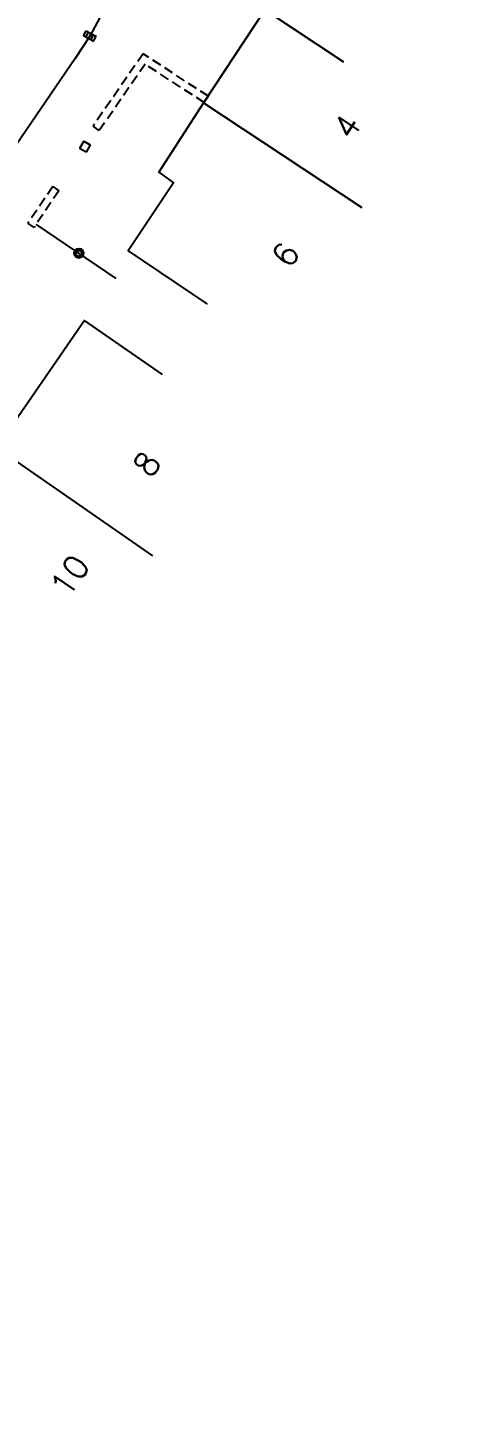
# Model space of a CAD drawing. Header units: millimetres. Extents: x 133000 to 134000, y 143000 to 144000.
# Drawn here: x 133157.6 to 133180.2, y 143460.3 to 143533.3 of the extents above; entities that cross this region are included whole.
import ezdxf
from ezdxf.enums import TextEntityAlignment as Align

# ---------------------------------------------------------------- set-up
doc = ezdxf.new("R2010")
doc.units = ezdxf.units.MM
doc.linetypes.add('DASHED', pattern=[0.75, 0.5, -0.25])
doc.layers.get('0').update_dxf_attribs({"linetype": 'CONTINUOUS'})
for name, color, linetype in [('W0008', 7, 'CONTINUOUS'), ('W0100', 7, 'CONTINUOUS'), ('W0112', 1, 'DASHED'), ('W0322', 7, 'CONTINUOUS'), ('W0400', 7, 'CONTINUOUS'), ('W0991', 7, 'CONTINUOUS'), ('W1102', 7, 'CONTINUOUS')]:
    doc.layers.add(name, color=color, linetype=linetype)
doc.styles.get("Standard").update_dxf_attribs({"font": 'romans.shx', "width": 0.85})

# ---------------------------------------------------------------- blocks, each defined once
blk = doc.blocks.new('T400')
for p, q in [((-0.15, 0.3), (0.15, 0.3)), ((-0.15, -0.25), (-0.15, 0.3)), ((-0.15, 0.15), (0.15, 0.15)), ((-0.15, 0), (0.15, 0)), ((0.15, 0.3), (0.15, -0.25)), ((-0.15, -0.15), (0.15, -0.15)), ((-0.15, -0.25), (-0.15, -0.3)), ((-0.15, -0.3), (0.15, -0.3)), ((0.15, -0.3), (0.15, -0.25))]:
    blk.add_line(p, q)
blk = doc.blocks.new('t322o')
at = {"color": 0, "linetype": 'Continuous'}
for radius in [0.25, 0.15]:
    blk.add_circle((0, 0), radius, dxfattribs=at)

msp = doc.modelspace()

# ---------------------------------------------------------------- linework, layer by layer
at = {"layer": 'W0008'}
msp.add_lwpolyline([(133180.215, 143559.529), (133179.519, 143559.384), (133176.914, 143557.523), (133174.845, 143555.81), (133173.708, 143554.637), (133170.23, 143550.6), (133162.543, 143539.257), (133162.328, 143537.982), (133161.988, 143535.96), (133161.429, 143533.816), (133160.909, 143532.835), (133160.13, 143531.65), (133151.6, 143519.178), (133139.476, 143501.353), (133133.97, 143493.256), (133130.318, 143487.541), (133128.048, 143483.774), (133126.572, 143481.193), (133121.801, 143472.296), (133116.374, 143462.025), (133115.602, 143460.551), (133115.452, 143460.266)], dxfattribs=at)
at = {"layer": 'W0100'}
for points in [[(133174.3, 143531.45), (133170.13, 143534.209), (133166.894, 143529.319), (133164.539, 143525.669), (133165.327, 143525.109), (133162.922, 143521.524), (133167.074, 143518.738), (133167.074, 143518.738), (133167.074, 143518.738), (133167.074, 143518.738), (133167.074, 143518.738), (133167.074, 143518.738), (133167.074, 143518.738), (133167.074, 143518.738), (133167.074, 143518.738), (133167.074, 143518.738), (133167.074, 143518.738), (133167.074, 143518.738), (133167.074, 143518.738), (133167.074, 143518.738), (133167.074, 143518.738), (133167.074, 143518.738), (133167.074, 143518.738), (133167.074, 143518.738), (133167.074, 143518.738), (133167.074, 143518.738), (133167.074, 143518.738), (133167.074, 143518.738), (133167.074, 143518.738), (133167.074, 143518.738), (133167.074, 143518.738), (133167.074, 143518.738), (133167.074, 143518.738), (133167.074, 143518.738), (133167.074, 143518.738), (133167.074, 143518.738), (133167.074, 143518.738), (133167.074, 143518.738), (133167.074, 143518.738), (133167.074, 143518.738), (133167.074, 143518.738), (133167.074, 143518.738), (133167.074, 143518.738), (133167.074, 143518.738), (133167.074, 143518.738), (133167.074, 143518.738), (133167.074, 143518.738), (133167.074, 143518.738), (133167.074, 143518.738), (133167.074, 143518.738), (133167.074, 143518.738), (133167.074, 143518.738), (133167.074, 143518.738), (133167.074, 143518.738), (133167.074, 143518.738), (133167.074, 143518.738), (133167.074, 143518.738), (133167.074, 143518.738), (133167.074, 143518.738), (133167.074, 143518.738), (133167.074, 143518.738), (133167.074, 143518.738), (133167.074, 143518.738), (133167.074, 143518.738), (133167.074, 143518.738), (133167.074, 143518.738), (133167.074, 143518.738), (133167.074, 143518.738), (133167.074, 143518.738), (133167.074, 143518.738), (133167.074, 143518.738), (133167.074, 143518.738), (133167.074, 143518.738), (133167.074, 143518.738), (133167.074, 143518.738), (133167.074, 143518.738), (133167.074, 143518.738), (133167.074, 143518.738), (133167.074, 143518.738), (133167.074, 143518.738), (133167.074, 143518.738), (133167.074, 143518.738), (133167.074, 143518.738), (133167.074, 143518.738), (133167.074, 143518.738), (133167.074, 143518.738), (133167.074, 143518.738), (133167.074, 143518.738), (133167.074, 143518.738), (133167.074, 143518.738), (133167.074, 143518.738), (133167.074, 143518.738), (133167.074, 143518.738), (133167.074, 143518.738), (133167.074, 143518.738), (133167.074, 143518.738), (133167.074, 143518.738), (133167.074, 143518.738), (133167.074, 143518.738), (133167.074, 143518.738), (133167.074, 143518.738), (133167.074, 143518.738), (133167.074, 143518.738), (133167.074, 143518.738), (133167.074, 143518.738), (133167.074, 143518.738), (133167.074, 143518.738), (133167.074, 143518.738), (133167.074, 143518.738), (133167.074, 143518.738), (133167.074, 143518.738), (133167.074, 143518.738), (133167.074, 143518.738), (133167.074, 143518.738), (133167.074, 143518.738), (133167.074, 143518.738), (133167.074, 143518.738), (133167.074, 143518.738), (133167.074, 143518.738), (133167.074, 143518.738)], [(133164.746, 143515.019), (133160.633, 143517.863), (133155.993, 143511.152)]]:
    msp.add_lwpolyline(points, dxfattribs=at)
at = {"layer": 'W0112'}
for points in [[(133167.16, 143529.662), (133163.716, 143531.902), (133161.082, 143528.091), (133161.082, 143528.091), (133161.082, 143528.091), (133161.082, 143528.091), (133161.082, 143528.091), (133161.082, 143528.091), (133161.082, 143528.091), (133161.082, 143528.091), (133161.082, 143528.091), (133161.082, 143528.091), (133161.082, 143528.091), (133161.082, 143528.091), (133161.082, 143528.091), (133161.082, 143528.091), (133161.082, 143528.091), (133161.082, 143528.091), (133161.082, 143528.091), (133161.082, 143528.091), (133161.082, 143528.091), (133161.082, 143528.091), (133161.082, 143528.091), (133161.082, 143528.091), (133161.082, 143528.091), (133161.082, 143528.091), (133161.082, 143528.091), (133161.082, 143528.091), (133161.082, 143528.091), (133161.082, 143528.091), (133161.082, 143528.091), (133161.082, 143528.091), (133161.082, 143528.091), (133161.082, 143528.091), (133161.082, 143528.091), (133161.082, 143528.091), (133161.082, 143528.091), (133161.082, 143528.091), (133161.082, 143528.091), (133161.082, 143528.091), (133161.082, 143528.091), (133161.082, 143528.091), (133161.082, 143528.091), (133161.082, 143528.091), (133161.082, 143528.091), (133161.082, 143528.091), (133161.082, 143528.091), (133161.082, 143528.091), (133161.082, 143528.091), (133161.082, 143528.091), (133161.082, 143528.091), (133161.082, 143528.091), (133161.082, 143528.091), (133161.082, 143528.091), (133161.082, 143528.091), (133161.082, 143528.091), (133161.082, 143528.091), (133161.082, 143528.091), (133161.082, 143528.091), (133161.082, 143528.091), (133161.082, 143528.091), (133161.082, 143528.091), (133161.082, 143528.091), (133161.082, 143528.091), (133161.082, 143528.091), (133161.082, 143528.091), (133161.082, 143528.091), (133161.082, 143528.091), (133161.082, 143528.091), (133161.082, 143528.091), (133161.082, 143528.091), (133161.082, 143528.091), (133161.082, 143528.091), (133161.082, 143528.091), (133161.082, 143528.091), (133161.082, 143528.091), (133161.082, 143528.091), (133161.082, 143528.091), (133161.082, 143528.091), (133161.082, 143528.091), (133161.082, 143528.091), (133161.082, 143528.091), (133161.082, 143528.091), (133161.082, 143528.091), (133161.082, 143528.091), (133161.082, 143528.091), (133161.082, 143528.091), (133161.082, 143528.091), (133161.082, 143528.091), (133161.082, 143528.091), (133161.082, 143528.091), (133161.082, 143528.091), (133161.082, 143528.091), (133161.082, 143528.091), (133161.082, 143528.091), (133161.082, 143528.091), (133161.082, 143528.091), (133161.082, 143528.091), (133161.082, 143528.091), (133161.082, 143528.091), (133161.082, 143528.091), (133161.082, 143528.091), (133161.082, 143528.091), (133161.082, 143528.091), (133161.082, 143528.091), (133161.082, 143528.091), (133161.082, 143528.091), (133161.082, 143528.091), (133161.082, 143528.091), (133161.082, 143528.091), (133161.082, 143528.091), (133161.082, 143528.091), (133161.082, 143528.091), (133161.082, 143528.091), (133161.082, 143528.091), (133161.082, 143528.091), (133161.082, 143528.091), (133161.082, 143528.091), (133161.082, 143528.091), (133161.082, 143528.091)], [(133167.16, 143529.662), (133166.942, 143529.327), (133163.824, 143531.354), (133161.411, 143527.864), (133161.082, 143528.091), (133161.082, 143528.091), (133161.082, 143528.091), (133161.082, 143528.091), (133161.082, 143528.091), (133161.082, 143528.091), (133161.082, 143528.091), (133161.082, 143528.091), (133161.082, 143528.091), (133161.082, 143528.091), (133161.082, 143528.091), (133161.082, 143528.091), (133161.082, 143528.091), (133161.082, 143528.091), (133161.082, 143528.091), (133161.082, 143528.091), (133161.082, 143528.091), (133161.082, 143528.091), (133161.082, 143528.091), (133161.082, 143528.091), (133161.082, 143528.091), (133161.082, 143528.091), (133161.082, 143528.091), (133161.082, 143528.091), (133161.082, 143528.091), (133161.082, 143528.091), (133161.082, 143528.091), (133161.082, 143528.091), (133161.082, 143528.091), (133161.082, 143528.091), (133161.082, 143528.091), (133161.082, 143528.091), (133161.082, 143528.091), (133161.082, 143528.091), (133161.082, 143528.091), (133161.082, 143528.091), (133161.082, 143528.091), (133161.082, 143528.091), (133161.082, 143528.091), (133161.082, 143528.091), (133161.082, 143528.091), (133161.082, 143528.091), (133161.082, 143528.091), (133161.082, 143528.091), (133161.082, 143528.091), (133161.082, 143528.091), (133161.082, 143528.091), (133161.082, 143528.091), (133161.082, 143528.091), (133161.082, 143528.091), (133161.082, 143528.091), (133161.082, 143528.091), (133161.082, 143528.091), (133161.082, 143528.091), (133161.082, 143528.091), (133161.082, 143528.091), (133161.082, 143528.091), (133161.082, 143528.091), (133161.082, 143528.091), (133161.082, 143528.091), (133161.082, 143528.091), (133161.082, 143528.091), (133161.082, 143528.091), (133161.082, 143528.091), (133161.082, 143528.091), (133161.082, 143528.091), (133161.082, 143528.091), (133161.082, 143528.091), (133161.082, 143528.091), (133161.082, 143528.091), (133161.082, 143528.091), (133161.082, 143528.091), (133161.082, 143528.091), (133161.082, 143528.091), (133161.082, 143528.091), (133161.082, 143528.091), (133161.082, 143528.091), (133161.082, 143528.091), (133161.082, 143528.091), (133161.082, 143528.091), (133161.082, 143528.091), (133161.082, 143528.091), (133161.082, 143528.091), (133161.082, 143528.091), (133161.082, 143528.091), (133161.082, 143528.091), (133161.082, 143528.091), (133161.082, 143528.091), (133161.082, 143528.091), (133161.082, 143528.091), (133161.082, 143528.091), (133161.082, 143528.091), (133161.082, 143528.091), (133161.082, 143528.091), (133161.082, 143528.091), (133161.082, 143528.091), (133161.082, 143528.091), (133161.082, 143528.091), (133161.082, 143528.091), (133161.082, 143528.091), (133161.082, 143528.091), (133161.082, 143528.091), (133161.082, 143528.091), (133161.082, 143528.091), (133161.082, 143528.091), (133161.082, 143528.091), (133161.082, 143528.091), (133161.082, 143528.091), (133161.082, 143528.091), (133161.082, 143528.091), (133161.082, 143528.091), (133161.082, 143528.091), (133161.082, 143528.091), (133161.082, 143528.091), (133161.082, 143528.091), (133161.082, 143528.091)], [(133160.587, 143527.299), (133160.365, 143526.912), (133160.365, 143526.912), (133160.365, 143526.912), (133160.365, 143526.912), (133160.365, 143526.912), (133160.365, 143526.912), (133160.365, 143526.912), (133160.365, 143526.912), (133160.365, 143526.912), (133160.365, 143526.912), (133160.365, 143526.912), (133160.365, 143526.912), (133160.365, 143526.912), (133160.365, 143526.912), (133160.365, 143526.912), (133160.365, 143526.912), (133160.365, 143526.912), (133160.365, 143526.912), (133160.365, 143526.912), (133160.365, 143526.912), (133160.365, 143526.912), (133160.365, 143526.912), (133160.365, 143526.912), (133160.365, 143526.912), (133160.365, 143526.912), (133160.365, 143526.912), (133160.365, 143526.912), (133160.365, 143526.912), (133160.365, 143526.912), (133160.365, 143526.912), (133160.365, 143526.912), (133160.365, 143526.912), (133160.365, 143526.912), (133160.365, 143526.912), (133160.365, 143526.912), (133160.365, 143526.912), (133160.365, 143526.912), (133160.365, 143526.912), (133160.365, 143526.912), (133160.365, 143526.912), (133160.365, 143526.912), (133160.365, 143526.912), (133160.365, 143526.912), (133160.365, 143526.912), (133160.365, 143526.912), (133160.365, 143526.912), (133160.365, 143526.912), (133160.365, 143526.912), (133160.365, 143526.912), (133160.365, 143526.912), (133160.365, 143526.912), (133160.365, 143526.912), (133160.365, 143526.912), (133160.365, 143526.912), (133160.365, 143526.912), (133160.365, 143526.912), (133160.365, 143526.912), (133160.365, 143526.912), (133160.365, 143526.912), (133160.365, 143526.912), (133160.365, 143526.912), (133160.365, 143526.912), (133160.365, 143526.912), (133160.365, 143526.912), (133160.365, 143526.912), (133160.365, 143526.912), (133160.365, 143526.912), (133160.365, 143526.912), (133160.365, 143526.912), (133160.365, 143526.912), (133160.365, 143526.912), (133160.365, 143526.912), (133160.365, 143526.912), (133160.365, 143526.912), (133160.365, 143526.912), (133160.365, 143526.912), (133160.365, 143526.912), (133160.365, 143526.912), (133160.365, 143526.912), (133160.365, 143526.912), (133160.365, 143526.912), (133160.365, 143526.912), (133160.365, 143526.912), (133160.365, 143526.912), (133160.365, 143526.912), (133160.365, 143526.912), (133160.365, 143526.912), (133160.365, 143526.912), (133160.365, 143526.912), (133160.365, 143526.912), (133160.365, 143526.912), (133160.365, 143526.912), (133160.365, 143526.912), (133160.365, 143526.912), (133160.365, 143526.912), (133160.365, 143526.912), (133160.365, 143526.912), (133160.365, 143526.912), (133160.365, 143526.912), (133160.365, 143526.912), (133160.365, 143526.912), (133160.365, 143526.912), (133160.365, 143526.912), (133160.365, 143526.912), (133160.365, 143526.912), (133160.365, 143526.912), (133160.365, 143526.912), (133160.365, 143526.912), (133160.365, 143526.912), (133160.365, 143526.912), (133160.365, 143526.912), (133160.365, 143526.912), (133160.365, 143526.912), (133160.365, 143526.912), (133160.365, 143526.912), (133160.365, 143526.912), (133160.365, 143526.912), (133160.365, 143526.912), (133160.365, 143526.912)], [(133160.587, 143527.299), (133160.934, 143527.1), (133160.712, 143526.713), (133160.365, 143526.912), (133160.365, 143526.912), (133160.365, 143526.912), (133160.365, 143526.912), (133160.365, 143526.912), (133160.365, 143526.912), (133160.365, 143526.912), (133160.365, 143526.912), (133160.365, 143526.912), (133160.365, 143526.912), (133160.365, 143526.912), (133160.365, 143526.912), (133160.365, 143526.912), (133160.365, 143526.912), (133160.365, 143526.912), (133160.365, 143526.912), (133160.365, 143526.912), (133160.365, 143526.912), (133160.365, 143526.912), (133160.365, 143526.912), (133160.365, 143526.912), (133160.365, 143526.912), (133160.365, 143526.912), (133160.365, 143526.912), (133160.365, 143526.912), (133160.365, 143526.912), (133160.365, 143526.912), (133160.365, 143526.912), (133160.365, 143526.912), (133160.365, 143526.912), (133160.365, 143526.912), (133160.365, 143526.912), (133160.365, 143526.912), (133160.365, 143526.912), (133160.365, 143526.912), (133160.365, 143526.912), (133160.365, 143526.912), (133160.365, 143526.912), (133160.365, 143526.912), (133160.365, 143526.912), (133160.365, 143526.912), (133160.365, 143526.912), (133160.365, 143526.912), (133160.365, 143526.912), (133160.365, 143526.912), (133160.365, 143526.912), (133160.365, 143526.912), (133160.365, 143526.912), (133160.365, 143526.912), (133160.365, 143526.912), (133160.365, 143526.912), (133160.365, 143526.912), (133160.365, 143526.912), (133160.365, 143526.912), (133160.365, 143526.912), (133160.365, 143526.912), (133160.365, 143526.912), (133160.365, 143526.912), (133160.365, 143526.912), (133160.365, 143526.912), (133160.365, 143526.912), (133160.365, 143526.912), (133160.365, 143526.912), (133160.365, 143526.912), (133160.365, 143526.912), (133160.365, 143526.912), (133160.365, 143526.912), (133160.365, 143526.912), (133160.365, 143526.912), (133160.365, 143526.912), (133160.365, 143526.912), (133160.365, 143526.912), (133160.365, 143526.912), (133160.365, 143526.912), (133160.365, 143526.912), (133160.365, 143526.912), (133160.365, 143526.912), (133160.365, 143526.912), (133160.365, 143526.912), (133160.365, 143526.912), (133160.365, 143526.912), (133160.365, 143526.912), (133160.365, 143526.912), (133160.365, 143526.912), (133160.365, 143526.912), (133160.365, 143526.912), (133160.365, 143526.912), (133160.365, 143526.912), (133160.365, 143526.912), (133160.365, 143526.912), (133160.365, 143526.912), (133160.365, 143526.912), (133160.365, 143526.912), (133160.365, 143526.912), (133160.365, 143526.912), (133160.365, 143526.912), (133160.365, 143526.912), (133160.365, 143526.912), (133160.365, 143526.912), (133160.365, 143526.912), (133160.365, 143526.912), (133160.365, 143526.912), (133160.365, 143526.912), (133160.365, 143526.912), (133160.365, 143526.912), (133160.365, 143526.912), (133160.365, 143526.912), (133160.365, 143526.912), (133160.365, 143526.912), (133160.365, 143526.912), (133160.365, 143526.912), (133160.365, 143526.912), (133160.365, 143526.912), (133160.365, 143526.912), (133160.365, 143526.912), (133160.365, 143526.912), (133160.365, 143526.912)], [(133158.954, 143524.91), (133157.639, 143522.974), (133157.639, 143522.974), (133157.639, 143522.974), (133157.639, 143522.974), (133157.639, 143522.974), (133157.639, 143522.974), (133157.639, 143522.974), (133157.639, 143522.974), (133157.639, 143522.974), (133157.639, 143522.974), (133157.639, 143522.974), (133157.639, 143522.974), (133157.639, 143522.974), (133157.639, 143522.974), (133157.639, 143522.974), (133157.639, 143522.974), (133157.639, 143522.974), (133157.639, 143522.974), (133157.639, 143522.974), (133157.639, 143522.974), (133157.639, 143522.974), (133157.639, 143522.974), (133157.639, 143522.974), (133157.639, 143522.974), (133157.639, 143522.974), (133157.639, 143522.974), (133157.639, 143522.974), (133157.639, 143522.974), (133157.639, 143522.974), (133157.639, 143522.974), (133157.639, 143522.974), (133157.639, 143522.974), (133157.639, 143522.974), (133157.639, 143522.974), (133157.639, 143522.974), (133157.639, 143522.974), (133157.639, 143522.974), (133157.639, 143522.974), (133157.639, 143522.974), (133157.639, 143522.974), (133157.639, 143522.974), (133157.639, 143522.974), (133157.639, 143522.974), (133157.639, 143522.974), (133157.639, 143522.974), (133157.639, 143522.974), (133157.639, 143522.974), (133157.639, 143522.974), (133157.639, 143522.974), (133157.639, 143522.974), (133157.639, 143522.974), (133157.639, 143522.974), (133157.639, 143522.974), (133157.639, 143522.974), (133157.639, 143522.974), (133157.639, 143522.974), (133157.639, 143522.974), (133157.639, 143522.974), (133157.639, 143522.974), (133157.639, 143522.974), (133157.639, 143522.974), (133157.639, 143522.974), (133157.639, 143522.974), (133157.639, 143522.974), (133157.639, 143522.974), (133157.639, 143522.974), (133157.639, 143522.974), (133157.639, 143522.974), (133157.639, 143522.974), (133157.639, 143522.974), (133157.639, 143522.974), (133157.639, 143522.974), (133157.639, 143522.974), (133157.639, 143522.974), (133157.639, 143522.974), (133157.639, 143522.974), (133157.639, 143522.974), (133157.639, 143522.974), (133157.639, 143522.974), (133157.639, 143522.974), (133157.639, 143522.974), (133157.639, 143522.974), (133157.639, 143522.974), (133157.639, 143522.974), (133157.639, 143522.974), (133157.639, 143522.974), (133157.639, 143522.974), (133157.639, 143522.974), (133157.639, 143522.974), (133157.639, 143522.974), (133157.639, 143522.974), (133157.639, 143522.974), (133157.639, 143522.974), (133157.639, 143522.974), (133157.639, 143522.974), (133157.639, 143522.974), (133157.639, 143522.974), (133157.639, 143522.974), (133157.639, 143522.974), (133157.639, 143522.974), (133157.639, 143522.974), (133157.639, 143522.974), (133157.639, 143522.974), (133157.639, 143522.974), (133157.639, 143522.974), (133157.639, 143522.974), (133157.639, 143522.974), (133157.639, 143522.974), (133157.639, 143522.974), (133157.639, 143522.974), (133157.639, 143522.974), (133157.639, 143522.974), (133157.639, 143522.974), (133157.639, 143522.974), (133157.639, 143522.974), (133157.639, 143522.974), (133157.639, 143522.974), (133157.639, 143522.974), (133157.639, 143522.974)], [(133158.954, 143524.91), (133159.285, 143524.685), (133157.97, 143522.749), (133157.639, 143522.974), (133157.639, 143522.974), (133157.639, 143522.974), (133157.639, 143522.974), (133157.639, 143522.974), (133157.639, 143522.974), (133157.639, 143522.974), (133157.639, 143522.974), (133157.639, 143522.974), (133157.639, 143522.974), (133157.639, 143522.974), (133157.639, 143522.974), (133157.639, 143522.974), (133157.639, 143522.974), (133157.639, 143522.974), (133157.639, 143522.974), (133157.639, 143522.974), (133157.639, 143522.974), (133157.639, 143522.974), (133157.639, 143522.974), (133157.639, 143522.974), (133157.639, 143522.974), (133157.639, 143522.974), (133157.639, 143522.974), (133157.639, 143522.974), (133157.639, 143522.974), (133157.639, 143522.974), (133157.639, 143522.974), (133157.639, 143522.974), (133157.639, 143522.974), (133157.639, 143522.974), (133157.639, 143522.974), (133157.639, 143522.974), (133157.639, 143522.974), (133157.639, 143522.974), (133157.639, 143522.974), (133157.639, 143522.974), (133157.639, 143522.974), (133157.639, 143522.974), (133157.639, 143522.974), (133157.639, 143522.974), (133157.639, 143522.974), (133157.639, 143522.974), (133157.639, 143522.974), (133157.639, 143522.974), (133157.639, 143522.974), (133157.639, 143522.974), (133157.639, 143522.974), (133157.639, 143522.974), (133157.639, 143522.974), (133157.639, 143522.974), (133157.639, 143522.974), (133157.639, 143522.974), (133157.639, 143522.974), (133157.639, 143522.974), (133157.639, 143522.974), (133157.639, 143522.974), (133157.639, 143522.974), (133157.639, 143522.974), (133157.639, 143522.974), (133157.639, 143522.974), (133157.639, 143522.974), (133157.639, 143522.974), (133157.639, 143522.974), (133157.639, 143522.974), (133157.639, 143522.974), (133157.639, 143522.974), (133157.639, 143522.974), (133157.639, 143522.974), (133157.639, 143522.974), (133157.639, 143522.974), (133157.639, 143522.974), (133157.639, 143522.974), (133157.639, 143522.974), (133157.639, 143522.974), (133157.639, 143522.974), (133157.639, 143522.974), (133157.639, 143522.974), (133157.639, 143522.974), (133157.639, 143522.974), (133157.639, 143522.974), (133157.639, 143522.974), (133157.639, 143522.974), (133157.639, 143522.974), (133157.639, 143522.974), (133157.639, 143522.974), (133157.639, 143522.974), (133157.639, 143522.974), (133157.639, 143522.974), (133157.639, 143522.974), (133157.639, 143522.974), (133157.639, 143522.974), (133157.639, 143522.974), (133157.639, 143522.974), (133157.639, 143522.974), (133157.639, 143522.974), (133157.639, 143522.974), (133157.639, 143522.974), (133157.639, 143522.974), (133157.639, 143522.974), (133157.639, 143522.974), (133157.639, 143522.974), (133157.639, 143522.974), (133157.639, 143522.974), (133157.639, 143522.974), (133157.639, 143522.974), (133157.639, 143522.974), (133157.639, 143522.974), (133157.639, 143522.974), (133157.639, 143522.974), (133157.639, 143522.974), (133157.639, 143522.974), (133157.639, 143522.974), (133157.639, 143522.974), (133157.639, 143522.974), (133157.639, 143522.974), (133157.639, 143522.974)]]:
    msp.add_lwpolyline(points, dxfattribs=at)
at = {"layer": 'W0322'}
for points in [[(133162.299, 143520.061), (133158.106, 143522.914), (133158.106, 143522.914), (133158.106, 143522.914), (133158.106, 143522.914), (133158.106, 143522.914), (133158.106, 143522.914), (133158.106, 143522.914), (133158.106, 143522.914), (133158.106, 143522.914), (133158.106, 143522.914), (133158.106, 143522.914), (133158.106, 143522.914), (133158.106, 143522.914), (133158.106, 143522.914), (133158.106, 143522.914), (133158.106, 143522.914), (133158.106, 143522.914), (133158.106, 143522.914), (133158.106, 143522.914), (133158.106, 143522.914), (133158.106, 143522.914), (133158.106, 143522.914), (133158.106, 143522.914), (133158.106, 143522.914), (133158.106, 143522.914), (133158.106, 143522.914), (133158.106, 143522.914), (133158.106, 143522.914), (133158.106, 143522.914), (133158.106, 143522.914), (133158.106, 143522.914), (133158.106, 143522.914), (133158.106, 143522.914), (133158.106, 143522.914), (133158.106, 143522.914), (133158.106, 143522.914), (133158.106, 143522.914), (133158.106, 143522.914), (133158.106, 143522.914), (133158.106, 143522.914), (133158.106, 143522.914), (133158.106, 143522.914), (133158.106, 143522.914), (133158.106, 143522.914), (133158.106, 143522.914), (133158.106, 143522.914), (133158.106, 143522.914), (133158.106, 143522.914), (133158.106, 143522.914), (133158.106, 143522.914), (133158.106, 143522.914), (133158.106, 143522.914), (133158.106, 143522.914), (133158.106, 143522.914), (133158.106, 143522.914), (133158.106, 143522.914), (133158.106, 143522.914), (133158.106, 143522.914), (133158.106, 143522.914), (133158.106, 143522.914), (133158.106, 143522.914), (133158.106, 143522.914), (133158.106, 143522.914), (133158.106, 143522.914), (133158.106, 143522.914), (133158.106, 143522.914), (133158.106, 143522.914), (133158.106, 143522.914), (133158.106, 143522.914), (133158.106, 143522.914), (133158.106, 143522.914), (133158.106, 143522.914), (133158.106, 143522.914), (133158.106, 143522.914), (133158.106, 143522.914), (133158.106, 143522.914), (133158.106, 143522.914), (133158.106, 143522.914), (133158.106, 143522.914), (133158.106, 143522.914), (133158.106, 143522.914), (133158.106, 143522.914), (133158.106, 143522.914), (133158.106, 143522.914), (133158.106, 143522.914), (133158.106, 143522.914), (133158.106, 143522.914), (133158.106, 143522.914), (133158.106, 143522.914), (133158.106, 143522.914), (133158.106, 143522.914), (133158.106, 143522.914), (133158.106, 143522.914), (133158.106, 143522.914), (133158.106, 143522.914), (133158.106, 143522.914), (133158.106, 143522.914), (133158.106, 143522.914), (133158.106, 143522.914), (133158.106, 143522.914)], [(133158.106, 143522.914), (133158.106, 143522.914), (133158.106, 143522.914), (133158.106, 143522.914), (133158.106, 143522.914), (133158.106, 143522.914), (133158.106, 143522.914), (133158.106, 143522.914), (133158.106, 143522.914), (133158.106, 143522.914), (133158.106, 143522.914), (133158.106, 143522.914), (133158.106, 143522.914), (133158.106, 143522.914), (133158.106, 143522.914), (133158.106, 143522.914), (133158.106, 143522.914), (133158.106, 143522.914), (133158.106, 143522.914), (133158.106, 143522.914)]]:
    msp.add_lwpolyline(points, dxfattribs=at)
at = {"layer": 'W1102'}
for p, q in [((133166.894, 143529.319), (133175.233, 143523.8)), ((133155.993, 143511.152), (133164.218, 143505.464))]:
    msp.add_line(p, q, dxfattribs=at)

# ---------------------------------------------------------------- block references
at = {"layer": 'W0322', "rotation": 145.767812545575}
msp.add_blockref('t322o', (133160.335, 143521.397), dxfattribs=at)
at = {"layer": 'W0400', "rotation": 62.08614567221167}
msp.add_blockref('T400', (133160.909, 143532.835), dxfattribs=at)

# ---------------------------------------------------------------- texts
at = {"layer": 'W0991'}
for s, rotation, p in [('4', 56.5042, (133174.465, 143528.076)), ('6', 56.13575, (133171.218, 143521.323)), ('8', 55.33594, (133163.913, 143510.299)), ('10', 55.36752, (133159.855, 143504.427))]:
    msp.add_text(s, height=1.25, rotation=rotation, dxfattribs=at).set_placement(p, align=Align.MIDDLE)

doc.saveas('drawing.dxf')
